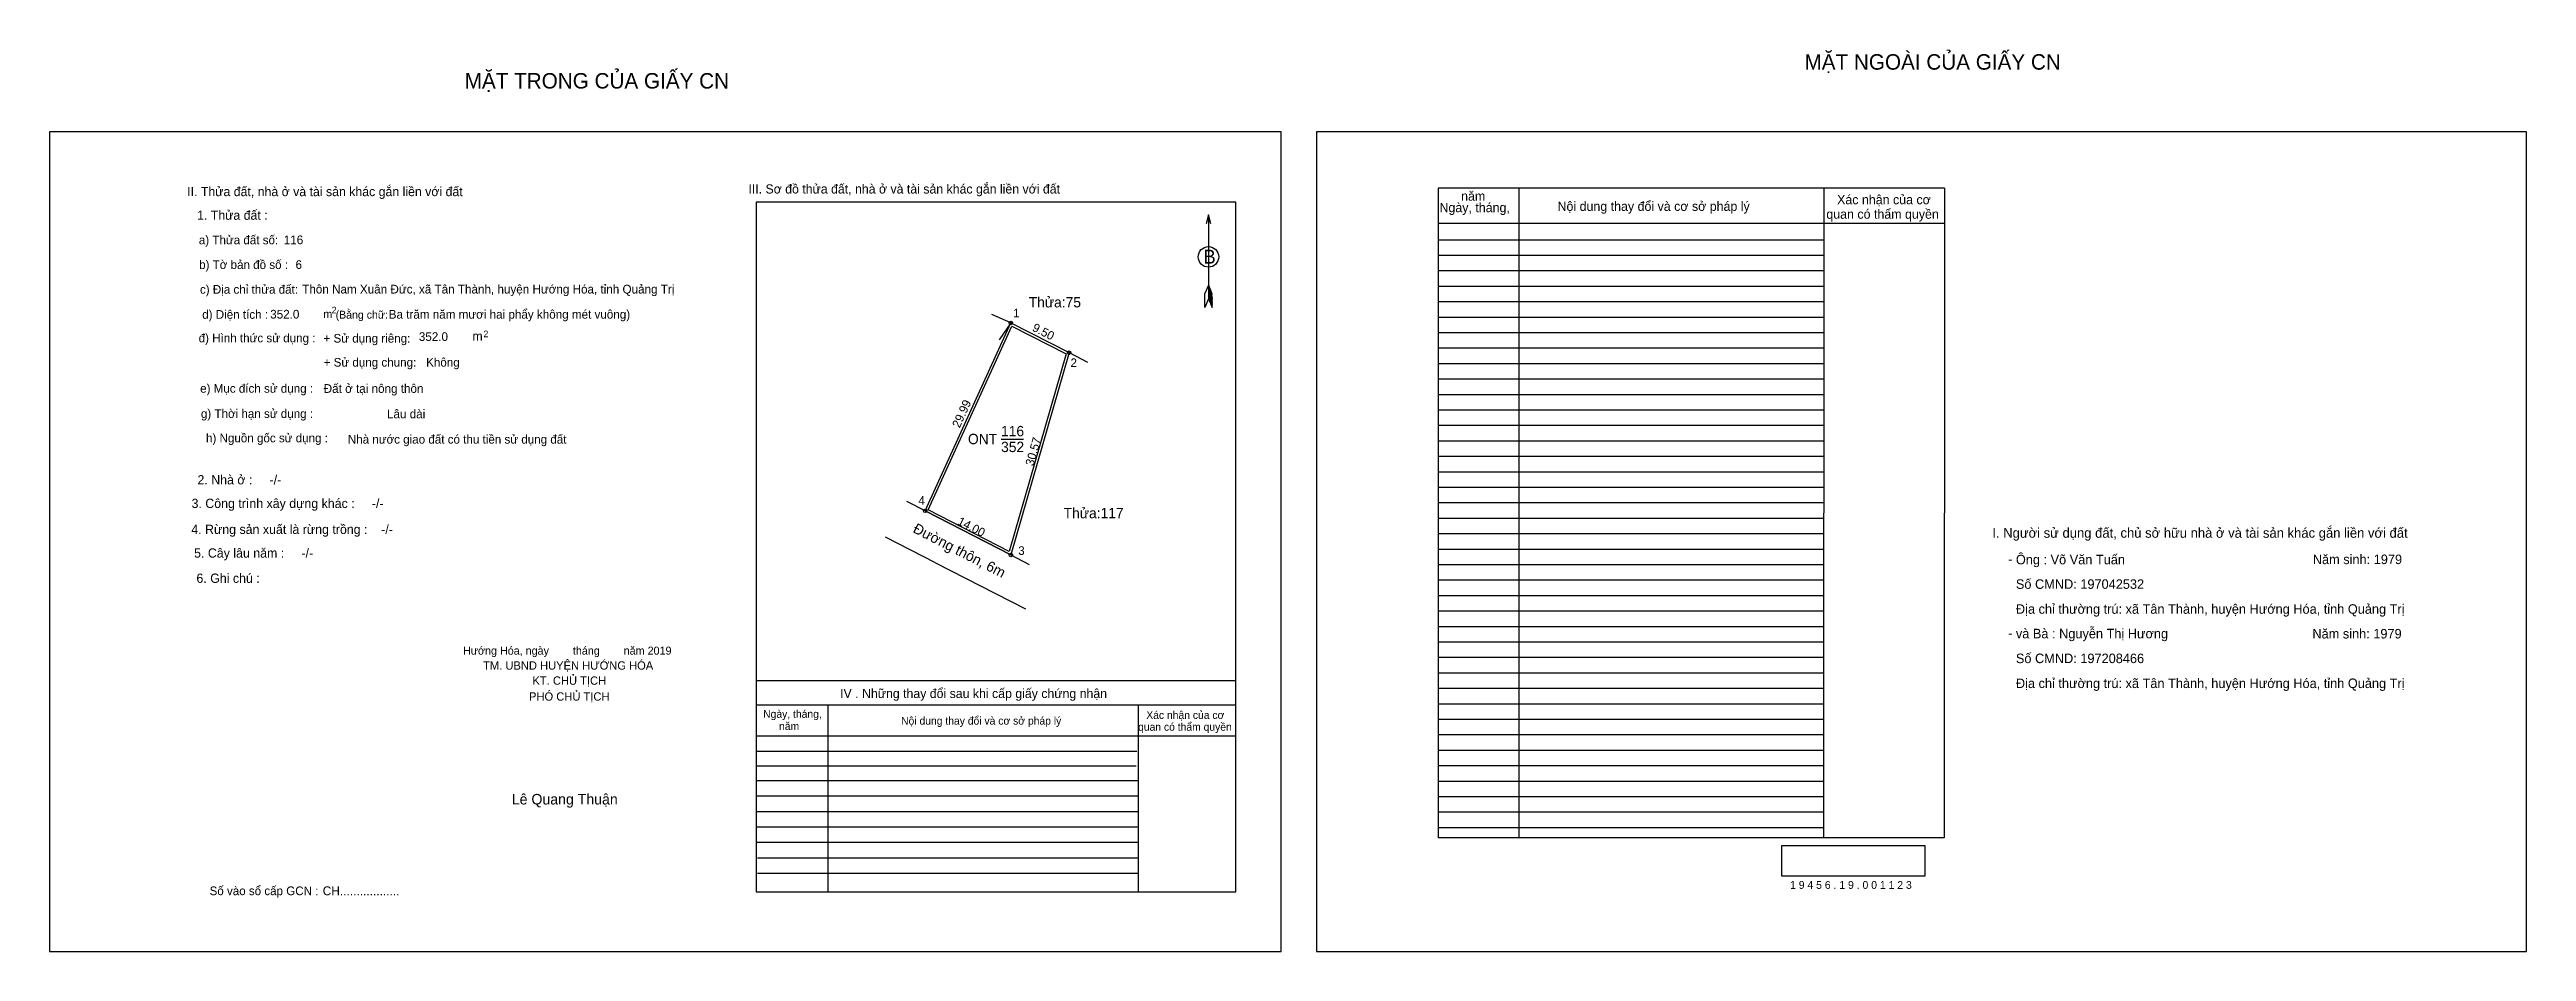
# Model space of a CAD drawing. Extents: x 539164 to 539523, y 1836930 to 1837061.
import ezdxf

# ---------------------------------------------------------------- set-up
doc = ezdxf.new("R2010")
doc.units = 0
for name, color, linetype in [('Default', 7, 'Continuous'), ('Level 1', 7, 'Continuous'), ('Level 10', 7, 'Continuous'), ('Level 11', 7, 'Continuous'), ('Level 13', 7, 'Continuous'), ('Level 27', 7, 'Continuous'), ('Level 35', 7, 'Continuous'), ('Level 36', 7, 'Continuous'), ('Level 40', 7, 'Continuous'), ('Level 49', 7, 'Continuous'), ('Level 5', 7, 'Continuous'), ('Level 52', 7, 'Continuous'), ('Level 55', 7, 'Continuous'), ('Level 6', 7, 'Continuous'), ('Level 7', 7, 'Continuous'), ('Level 8', 7, 'Continuous'), ('Level 9', 7, 'Continuous')]:
    doc.layers.add(name, color=color, linetype=linetype)

msp = doc.modelspace()

# ---------------------------------------------------------------- linework, layer by layer
at = {"layer": 'Level 1'}
for p, q in [((539163.72, 1837048.91), (539163.72, 1837048.91)), ((539347.66, 1837048.91), (539347.66, 1837048.91)), ((539331.99, 1837036.87), (539331.99, 1837024.64)), ((539331.45, 1837023.39), (539331.47, 1837025.41)), ((539331.99, 1837024.64), (539331.45, 1837023.39)), ((539331.99, 1837026.66), (539331.47, 1837025.41)), ((539331.99, 1837026.66), (539332.5, 1837025.41)), ((539331.99, 1837026.48), (539332.5, 1837025.23)), ((539331.99, 1837026.31), (539332.5, 1837025.05)), ((539331.99, 1837026.13), (539332.51, 1837024.87)), ((539331.99, 1837025.95), (539332.51, 1837024.69)), ((539331.99, 1837025.78), (539332.51, 1837024.51)), ((539331.99, 1837025.6), (539332.51, 1837024.33)), ((539331.99, 1837025.43), (539332.52, 1837024.14)), ((539331.99, 1837025.25), (539332.52, 1837023.96)), ((539331.99, 1837025.07), (539332.52, 1837023.78)), ((539331.99, 1837024.9), (539332.53, 1837023.61)), ((539331.99, 1837024.64), (539332.53, 1837023.39)), ((539332.53, 1837023.39), (539332.5, 1837025.41)), ((539342.54, 1836929.87), (539342.54, 1836929.87)), ((539523.35, 1836929.87), (539523.35, 1836929.87))]:
    msp.add_line(p, q, dxfattribs=at)
msp.add_lwpolyline([(539332.34, 1837035.57), (539331.99, 1837036.87), (539331.64, 1837035.57)], dxfattribs=at)
msp.add_circle((539331.99, 1837030.75), 1.49, dxfattribs=at)
at = {"layer": 'Level 10'}
msp.add_line((539290.84, 1836993.86), (539303.29, 1836987.46), dxfattribs=at)
for points in [[(539290.84, 1836993.86), (539303.28, 1837021.15), (539311.75, 1837016.84), (539303.29, 1836987.46)], [(539291.3, 1836994.02), (539303.45, 1837020.67), (539311.33, 1837016.66), (539303.07, 1836987.97)]]:
    msp.add_lwpolyline(points, close=True, dxfattribs=at)
at = {"layer": 'Level 11'}
for centre in [(539303.28, 1837021.15), (539311.75, 1837016.84), (539290.84, 1836993.86), (539290.84, 1836993.86), (539303.29, 1836987.46)]:
    msp.add_circle(centre, 0.25, dxfattribs=at)
at = {"layer": 'Level 27'}
for p, q in [((539303.28, 1837021.15), (539300.55, 1837022.4)), ((539303.28, 1837021.15), (539301.58, 1837018.68)), ((539311.75, 1837016.84), (539314.42, 1837015.47)), ((539290.84, 1836993.86), (539288.17, 1836995.22)), ((539303.29, 1836987.46), (539305.96, 1836986.09))]:
    msp.add_line(p, q, dxfattribs=at)
at = {"layer": 'Level 35'}
for q in [(539285.08, 1836990.05), (539305.42, 1836979.62)]:
    msp.add_line((539292.36, 1836986.33), q, dxfattribs=at)
at = {"layer": 'Level 40'}
msp.add_lwpolyline([(539163.72, 1836929.87), (539342.54, 1836929.87), (539342.54, 1837048.91), (539163.72, 1837048.91)], close=True, dxfattribs=at)
at = {"layer": 'Level 52'}
for p, q in [((539438.85, 1837040.73), (539365.32, 1837040.73)), ((539365.32, 1837040.73), (539365.32, 1836946.37)), ((539377.04, 1837040.73), (539377.04, 1836946.37)), ((539421.32, 1837040.73), (539421.29, 1836946.37)), ((539438.85, 1837040.73), (539438.82, 1836946.37)), ((539438.85, 1837035.6), (539365.32, 1837035.6)), ((539421.32, 1837033.19), (539365.32, 1837033.19)), ((539421.32, 1837030.94), (539365.32, 1837030.94)), ((539421.32, 1837028.7), (539365.32, 1837028.7)), ((539421.32, 1837026.45), (539365.32, 1837026.45)), ((539421.31, 1837024.2), (539365.32, 1837024.2)), ((539421.31, 1837021.96), (539365.32, 1837021.96)), ((539421.31, 1837019.71), (539365.32, 1837019.71)), ((539421.31, 1837017.47), (539365.32, 1837017.47)), ((539421.31, 1837015.22), (539365.32, 1837015.22)), ((539421.31, 1837012.97), (539365.32, 1837012.97)), ((539421.31, 1837010.73), (539365.32, 1837010.73)), ((539421.31, 1837008.48), (539365.32, 1837008.48)), ((539421.31, 1837006.24), (539365.32, 1837006.24)), ((539421.31, 1837003.99), (539365.32, 1837003.99)), ((539421.31, 1837001.74), (539365.32, 1837001.74)), ((539421.31, 1836999.5), (539365.32, 1836999.5)), ((539421.31, 1836997.25), (539365.32, 1836997.25)), ((539421.3, 1836995.01), (539365.32, 1836995.01)), ((539421.3, 1836992.76), (539365.32, 1836992.76)), ((539421.3, 1836990.51), (539365.32, 1836990.51)), ((539421.3, 1836988.27), (539365.32, 1836988.27)), ((539421.3, 1836986.02), (539365.32, 1836986.02)), ((539421.3, 1836983.78), (539365.32, 1836983.78)), ((539421.3, 1836981.53), (539365.32, 1836981.53)), ((539421.3, 1836979.28), (539365.32, 1836979.28)), ((539421.3, 1836977.04), (539365.32, 1836977.04)), ((539421.3, 1836974.79), (539365.32, 1836974.79)), ((539421.3, 1836972.55), (539365.32, 1836972.55)), ((539421.3, 1836970.3), (539365.32, 1836970.3)), ((539421.29, 1836968.05), (539365.32, 1836968.05)), ((539421.29, 1836965.81), (539365.32, 1836965.81)), ((539421.29, 1836963.56), (539365.32, 1836963.56)), ((539421.29, 1836961.32), (539365.32, 1836961.32)), ((539421.29, 1836959.07), (539365.32, 1836959.07)), ((539421.29, 1836956.82), (539365.32, 1836956.82)), ((539421.29, 1836954.58), (539365.32, 1836954.58)), ((539421.29, 1836952.33), (539365.32, 1836952.33)), ((539421.29, 1836950.09), (539365.32, 1836950.09)), ((539421.29, 1836947.84), (539365.32, 1836947.84)), ((539438.82, 1836946.37), (539365.32, 1836946.37))]:
    msp.add_line(p, q, dxfattribs=at)
msp.add_lwpolyline([(539347.66, 1836929.87), (539523.35, 1836929.87), (539523.35, 1837048.91), (539347.66, 1837048.91)], close=True, dxfattribs=at)
at = {"layer": 'Level 6'}
msp.add_lwpolyline([(539415.25, 1836945.27), (539436, 1836945.27), (539436, 1836940.82), (539415.25, 1836940.82)], close=True, dxfattribs=at)
at = {"layer": 'Level 7'}
for p, q in [((539321.6, 1836958.92), (539266.32, 1836958.92)), ((539321.5, 1836956.79), (539266.32, 1836956.79)), ((539321.79, 1836954.66), (539266.32, 1836954.66)), ((539321.79, 1836952.41), (539266.32, 1836952.41)), ((539321.79, 1836950.17), (539266.32, 1836950.17)), ((539321.79, 1836947.92), (539266.32, 1836947.92)), ((539321.79, 1836945.68), (539266.32, 1836945.68)), ((539321.79, 1836943.43), (539266.5, 1836943.43)), ((539321.79, 1836941.18), (539266.5, 1836941.18))]:
    msp.add_line(p, q, dxfattribs=at)
at = {"layer": 'Level 8'}
for p, q in [((539335.94, 1837038.71), (539266.32, 1837038.71)), ((539266.32, 1837038.71), (539266.32, 1836938.54)), ((539335.94, 1836938.54), (539335.94, 1837038.71)), ((539335.94, 1836969.18), (539266.32, 1836969.18)), ((539335.94, 1836965.65), (539266.32, 1836965.65)), ((539276.71, 1836965.65), (539276.71, 1836938.54)), ((539321.79, 1836965.65), (539321.79, 1836938.54)), ((539335.94, 1836961.15), (539266.32, 1836961.15)), ((539266.32, 1836938.54), (539335.94, 1836938.54))]:
    msp.add_line(p, q, dxfattribs=at)
at = {"layer": 'Level 9'}
msp.add_line((539301.87, 1837004.3), (539305.11, 1837004.3), dxfattribs=at)

# ---------------------------------------------------------------- texts
at = {"layer": 'Default'}
for s, p in [('e) Mục đích sử dụng :', (539185.59, 1837011.02)), ('g) Thời hạn sử dụng :', (539185.7, 1837007.36)), ('h) Nguồn gốc sử dụng :', (539186.44, 1837003.82)), ('Nhà nước giao đất có thu tiền sử dụng đất', (539207.03, 1837003.63))]:
    msp.add_text(s, height=1.26, dxfattribs=at).set_placement(p)
at = {"layer": 'Level 1'}
msp.add_text('B', height=2.02, dxfattribs=at).set_placement((539331.24, 1837029.77))
at = {"layer": 'Level 13'}
for s, p in [('116', (539301.87, 1837004.7)), ('ONT', (539297.07, 1837003.55)), ('352', (539301.88, 1837002.4))]:
    msp.add_text(s, height=1.5, dxfattribs=at).set_placement(p)
at = {"layer": 'Level 36'}
for s, p in [('Thửa:75', (539305.89, 1837023.41)), ('Thửa:117', (539310.96, 1836992.79))]:
    msp.add_text(s, height=1.5, dxfattribs=at).set_placement(p)
at = {"layer": 'Level 49'}
for s, rotation, p in [('9.50', 333.0305, (539306.29, 1837020.07)), ('29.99', 65.4944, (539295.85, 1837005.82)), ('30.57', 73.9362, (539306.57, 1837000.3)), ('14.00', 332.7943, (539295.43, 1836991.95))]:
    msp.add_text(s, height=1.25, rotation=rotation, dxfattribs=at).set_placement(p)
at = {"layer": 'Level 5'}
msp.add_text('Đường thôn, 6m', height=1.5, rotation=332.7857, dxfattribs=at).set_placement((539288.96, 1836990.81))
at = {"layer": 'Level 52'}
for s, height, p in [('Ngày, tháng,', 1.3476, (539365.53, 1837037.24)), ('năm', 1.348, (539368.67, 1837038.91)), ('Nội dung thay đổi và cơ sở pháp lý', 1.3476, (539382.67, 1837037.43)), ('Xác nhận của cơ', 1.3476, (539423.26, 1837038.39)), (' quan có thẩm quyền', 1.3476, (539421.2, 1837036.29))]:
    msp.add_text(s, height=height, dxfattribs=at).set_placement(p)
at = {"layer": 'Level 55'}
for s, height, p in [('1', 0.2, (539303.22, 1837021.15)), ('75', 0.055, (539303.24, 1837021.09)), ('0', 0.055, (539303.26, 1837021.09)), ('0', 0.055, (539303.26, 1837021.09)), ('2', 0.2, (539311.68, 1837016.84)), ('117', 0.055, (539311.69, 1837016.79)), ('75', 0.055, (539311.71, 1837016.79)), ('4', 0.2, (539290.77, 1836993.86)), ('0', 0.055, (539290.82, 1836993.8)), ('0', 0.055, (539290.82, 1836993.8)), ('0', 0.055, (539290.82, 1836993.8)), ('0', 0.055, (539290.82, 1836993.8)), ('3', 0.2, (539303.23, 1836987.46)), ('117', 0.055, (539303.23, 1836987.41)), ('0', 0.055, (539303.27, 1836987.41)), ('0', 0.055, (539303.27, 1836987.41))]:
    msp.add_text(s, height=height, dxfattribs=at).set_placement(p)
at = {"layer": 'Level 6'}
for s, height, p in [('116', 1.265, (539197.73, 1837032.59)), ('6', 1.26, (539199.44, 1837029)), ('Thôn Nam Xuân Đức, xã Tân Thành, huyện Hướng Hóa, tỉnh Quảng Trị', 1.2667, (539200.41, 1837025.43)), ('352.0', 1.265, (539195.76, 1837021.79)), ('Ba trăm năm mươi hai phẩy không mét vuông)', 1.2649, (539212.97, 1837021.78)), ('352.0', 1.265, (539217.34, 1837018.54)), ('Đất ở tại nông thôn', 1.2667, (539203.53, 1837011)), ('Lâu dài', 1.267, (539212.72, 1837007.31)), ('Ông : Võ Văn Tuấn', 1.3835, (539449.22, 1836986.1)), ('Năm sinh: 1979', 1.3835, (539492.33, 1836986.13)), ('Số CMND: 197042532', 1.3835, (539449.22, 1836982.54)), ('Địa chỉ thường trú: xã Tân Thành, huyện Hướng Hóa, tỉnh Quảng Trị', 1.3835, (539449.22, 1836978.92)), ('và Bà : Nguyễn Thị Hương', 1.3835, (539449.22, 1836975.35)), ('Năm sinh: 1979', 1.3835, (539492.27, 1836975.33)), ('Số CMND: 197208466', 1.3835, (539449.22, 1836971.75)), ('Địa chỉ thường trú: xã Tân Thành, huyện Hướng Hóa, tỉnh Quảng Trị', 1.3835, (539449.22, 1836968.13)), ('1 9 4 5 6 . 1 9 . 0 0 1 1 2 3', 1.132, (539416.43, 1836938.97))]:
    msp.add_text(s, height=height, dxfattribs=at).set_placement(p)
at = {"layer": 'Level 7'}
for s, height, p in [('MẶT NGOÀI CỦA GIẤY CN', 2.2459, (539418.53, 1837057.94)), ('MẶT TRONG CỦA GIẤY CN', 2.2459, (539224, 1837055.2)), ('III. Sơ đồ thửa đất, nhà ở và tài sản khác gắn liền với đất', 1.3363, (539265.19, 1837039.95)), ('II. Thửa đất, nhà ở và tài sản khác gắn liền với đất', 1.3363, (539183.71, 1837039.57)), ('1. Thửa đất :', 1.3363, (539185.15, 1837036.14)), ('a) Thửa đất số:', 1.26, (539185.4, 1837032.58)), ('b) Tờ bản đồ số :', 1.26, (539185.44, 1837028.99)), ('c) Địa chỉ thửa đất:', 1.26, (539185.56, 1837025.4)), ('d) Diện tích :', 1.26, (539185.89, 1837021.76)), ('m', 1.15, (539203.48, 1837021.88)), ('2', 0.955, (539204.68, 1837022.55)), ('(Bằng chữ:', 1.145, (539205.26, 1837021.78)), ('2', 0.955, (539226.72, 1837019.09)), ('đ) Hình thức sử dụng :', 1.26, (539185.37, 1837018.34)), ('+ Sử dụng riêng:', 1.26, (539203.5, 1837018.3)), ('m', 1.35, (539225.11, 1837018.56)), ('+ Sử dụng chung:', 1.26, (539203.52, 1837014.81)), ('Không', 1.26, (539218.4, 1837014.81)), ('2. Nhà ở :     -/-', 1.3439, (539185.2, 1836997.71)), ('3. Công trình xây dựng khác :     -/-', 1.3439, (539184.34, 1836994.28)), ('4. Rừng sản xuất là rừng trồng :    -/-', 1.3439, (539184.3, 1836990.51)), ('I. Người sử dụng đất, chủ sở hữu nhà ở và tài sản khác gắn liền với đất', 1.4149, (539445.8, 1836989.96)), ('5. Cây lâu năm :     -/-', 1.3439, (539184.71, 1836987.07)), ('6. Ghi chú :', 1.3439, (539185.05, 1836983.41)), ('-', 1.44, (539448.08, 1836986.14)), ('Hướng Hóa, ngày        tháng        năm 2019', 1.1676, (539223.75, 1836972.98)), ('-', 1.44, (539448.1, 1836975.4)), ('TM. UBND HUYỆN HƯỚNG HÓA', 1.2098, (539226.67, 1836970.8)), ('KT. CHỦ TỊCH', 1.2098, (539233.84, 1836968.61)), ('PHÓ CHỦ TỊCH', 1.2097, (539233.34, 1836966.3)), ('IV . Những thay đổi sau khi cấp giấy chứng nhận', 1.3363, (539278.51, 1836966.68)), ('Ngày, tháng,', 1.123, (539267.33, 1836963.81)), ('năm', 1.123, (539269.64, 1836962.03)), ('Nội dung thay đổi và cơ sở pháp lý', 1.123, (539287.36, 1836962.82)), (' quan có thẩm quyền', 1.123, (539321.35, 1836961.93)), ('Xác nhận của cơ', 1.123, (539322.96, 1836963.65)), ('Lê Quang Thuận', 1.5323, (539230.84, 1836951.22)), ('Số vào sổ cấp GCN :', 1.2577, (539186.96, 1836938.05)), ('CH..................', 1.2937, (539203.38, 1836938.03))]:
    msp.add_text(s, height=height, dxfattribs=at).set_placement(p)
at = {"layer": 'Level 9'}
for s, p in [('1', (539303.63, 1837021.97)), ('2', (539311.96, 1837014.75)), ('4', (539289.88, 1836994.75)), ('3', (539304.37, 1836987.47))]:
    msp.add_text(s, height=1.25, dxfattribs=at).set_placement(p)

doc.saveas('drawing.dxf')
